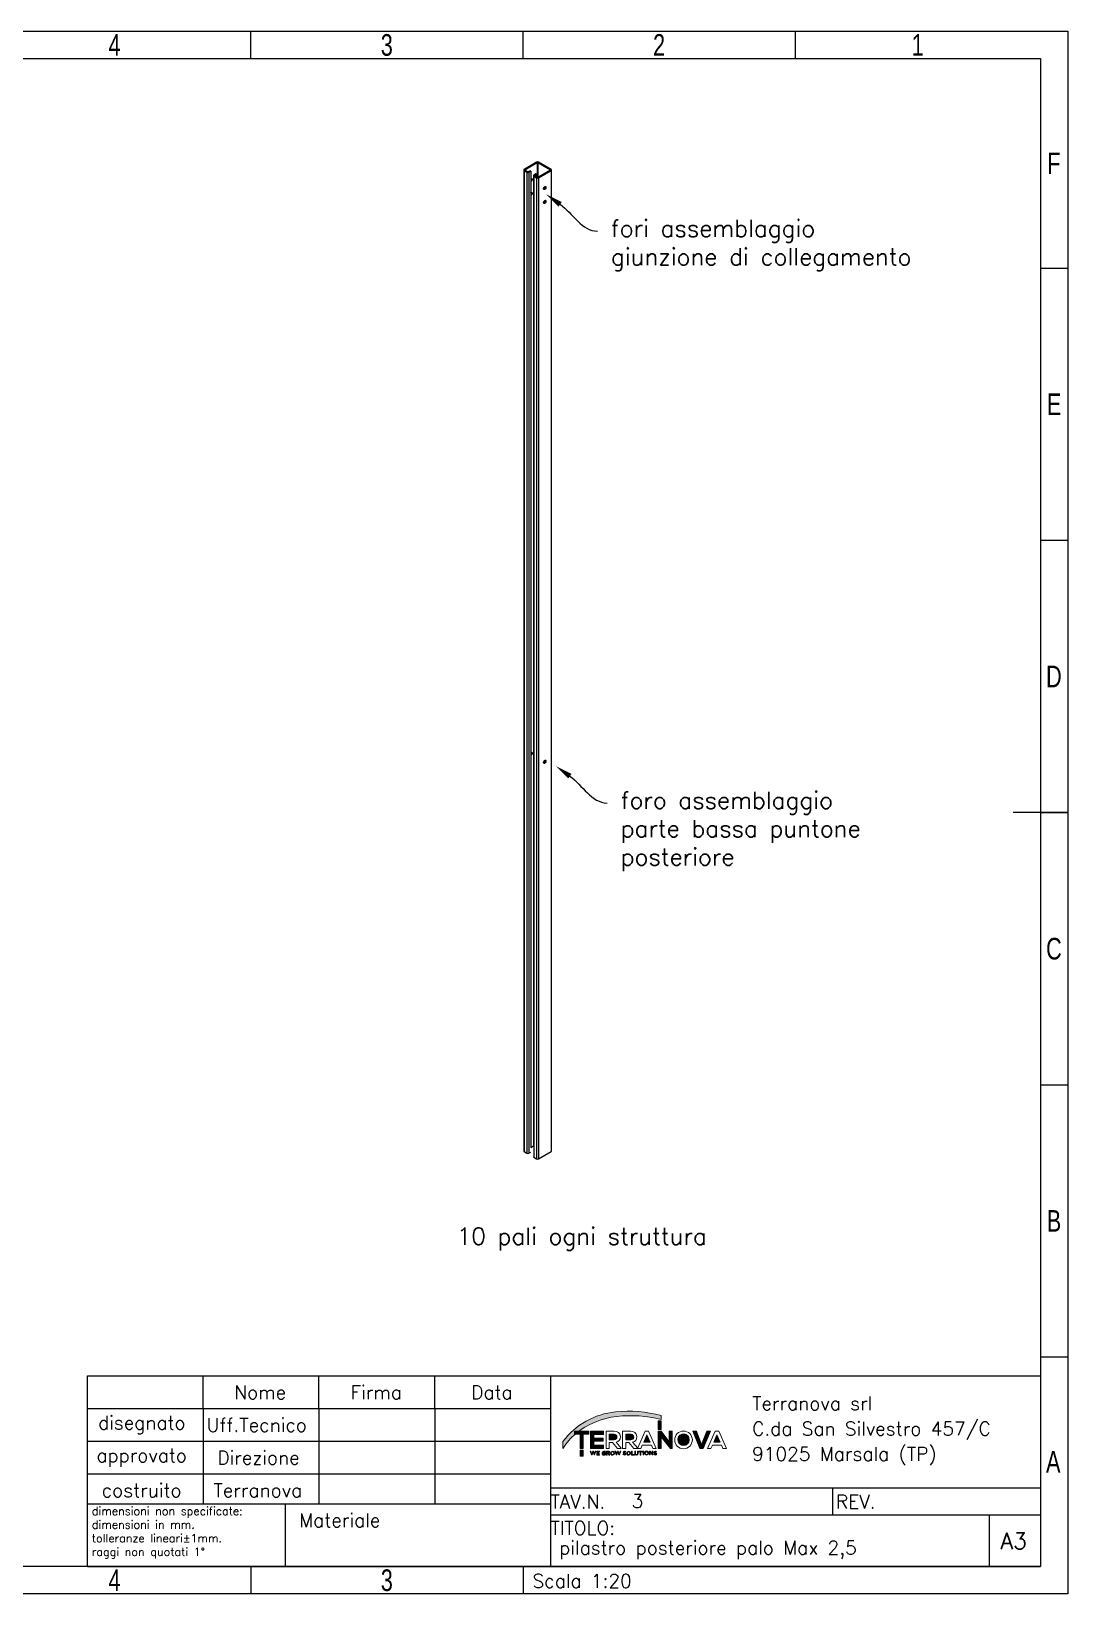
# Model space of a CAD drawing. Header units: millimetres. Extents: x -116399 to 112199, y -90759 to -31335.
# Drawn here: x 26688 to 29733, y -42808 to -38216 of the extents above; entities that cross this region are included whole.
import ezdxf
from ezdxf import colors
from ezdxf.entities.mleader import LeaderData, LeaderLine
from ezdxf.math import Vec2, Vec3

# ---------------------------------------------------------------- set-up
doc = ezdxf.new("R2010")
doc.units = ezdxf.units.MM
doc.layers.add('Livello 1', color=7, linetype='Continuous', lineweight=0)
doc.styles.add('Annotative', font='simplex.shx', dxfattribs={"height": 2.5})
doc.styles.add('Michele', font='simplex.shx', dxfattribs={"height": 2.5})
doc.styles.add('SLDTEXTSTYLE0', font='TXT', dxfattribs={"width": 0.75})

# ---------------------------------------------------------------- blocks, each defined once
blk = doc.blocks.new('1_20 TERRANOVA oriz A3')
at = {"layer": 'Livello 1'}
h = blk.add_hatch(color=40, dxfattribs=at)
edge = h.paths.add_edge_path()
edge.add_spline(control_points=[(2373.3, -2147.1), (2318.7, -2132.3), (2261.7, -2127.8), (2205.4, -2133.8), (2128.8, -2141.3), (2058.8, -2180.6), (2012.5, -2242.1), (2012.5, -2242.1), (2012.5, -2268.3), (2012.5, -2268.3), (2012.5, -2268.3), (2013.6, -2266.3), (2013.6, -2266.3), (2026, -2246.6), (2041.4, -2228.9), (2059.4, -2214.1), (2102.2, -2178.1), (2154.9, -2156), (2210.6, -2150.6), (2264.9, -2144.3), (2319.9, -2147.9), (2372.8, -2161.3), (2372.8, -2161.3), (2373.3, -2147.1), (2373.3, -2147.1)], knot_values=[0, 0, 0, 0, 1, 1, 1, 2, 2, 2, 3, 3, 3, 4, 4, 4, 5, 5, 5, 6, 6, 6, 7, 7, 7, 8, 8, 8, 8], degree=3, periodic=0)
h = blk.add_hatch(color=74, dxfattribs=at)
h.dxf.hatch_style = 2
h.paths.add_polyline_path([(2361.5, -2166.5), (2373.3, -2166.5), (2373.3, -2198.3), (2361.5, -2198.3)])
h = blk.add_hatch(color=252, dxfattribs=at)
edge = h.paths.add_edge_path()
edge.add_spline(control_points=[(2075.2, -2215.5), (2075.2, -2215.5), (2055.2, -2215.5), (2055.2, -2215.5), (2055.2, -2215.5), (2055.2, -2204.6), (2055.2, -2204.6), (2055.2, -2204.6), (2107.1, -2204.6), (2107.1, -2204.6), (2107.1, -2204.6), (2107.1, -2215.5), (2107.1, -2215.5), (2107.1, -2215.5), (2087.1, -2215.5), (2087.1, -2215.5), (2087.1, -2215.5), (2087.1, -2267.8), (2087.1, -2267.8), (2087.1, -2267.8), (2075.2, -2267.8), (2075.2, -2267.8), (2075.2, -2267.8), (2075.2, -2215.5), (2075.2, -2215.5)], knot_values=[0, 0, 0, 0, 1, 1, 1, 2, 2, 2, 3, 3, 3, 4, 4, 4, 5, 5, 5, 6, 6, 6, 7, 7, 7, 8, 8, 8, 8], degree=3, periodic=0)
h = blk.add_hatch(color=252, dxfattribs=at)
edge = h.paths.add_edge_path()
edge.add_spline(control_points=[(2161.3, -2267.8), (2161.3, -2267.8), (2114.1, -2267.8), (2114.1, -2267.8), (2114.1, -2267.8), (2114.1, -2204.7), (2114.1, -2204.7), (2114.1, -2204.7), (2161.3, -2204.7), (2161.3, -2204.7), (2161.3, -2204.7), (2161.3, -2216.3), (2161.3, -2216.3), (2161.3, -2216.3), (2126, -2216.3), (2126, -2216.3), (2126, -2216.3), (2126, -2230.4), (2126, -2230.4), (2126, -2230.4), (2160.2, -2230.4), (2160.2, -2230.4), (2160.2, -2230.4), (2160.2, -2241.5), (2160.2, -2241.5), (2160.2, -2241.5), (2126, -2241.5), (2126, -2241.5), (2126, -2241.5), (2126, -2255.6), (2126, -2255.6), (2126, -2255.6), (2161.3, -2255.6), (2161.3, -2255.6), (2161.3, -2255.6), (2161.3, -2267.8), (2161.3, -2267.8)], knot_values=[0, 0, 0, 0, 1, 1, 1, 2, 2, 2, 3, 3, 3, 4, 4, 4, 5, 5, 5, 6, 6, 6, 7, 7, 7, 8, 8, 8, 9, 9, 9, 10, 10, 10, 11, 11, 11, 12, 12, 12, 12], degree=3, periodic=0)
h = blk.add_hatch(color=252, dxfattribs=at)
edge = h.paths.add_edge_path()
edge.add_spline(control_points=[(2182.5, -2215.8), (2182.5, -2215.8), (2182.5, -2236), (2182.5, -2236), (2182.5, -2236), (2200.6, -2236), (2200.6, -2236), (2206.2, -2236), (2210.7, -2231.4), (2210.7, -2225.9), (2210.7, -2220.3), (2206.2, -2215.8), (2200.6, -2215.8), (2200.6, -2215.8), (2182.5, -2215.8), (2182.5, -2215.8)], knot_values=[0, 0, 0, 0, 1, 1, 1, 2, 2, 2, 3, 3, 3, 4, 4, 4, 5, 5, 5, 5], degree=3, periodic=0)
edge = h.paths.add_edge_path(flags=0)
h = blk.add_hatch(color=252, dxfattribs=at)
edge = h.paths.add_edge_path()
edge.add_spline(control_points=[(2243.3, -2215.8), (2243.3, -2215.8), (2243.3, -2236), (2243.3, -2236), (2243.3, -2236), (2261.4, -2236), (2261.4, -2236), (2266.8, -2236.5), (2271.6, -2232.7), (2272.2, -2227.3), (2272.2, -2226.8), (2272.2, -2226.3), (2272.2, -2225.9), (2272.3, -2220.4), (2268, -2215.8), (2262.5, -2215.7), (2262.1, -2215.7), (2261.7, -2215.7), (2261.4, -2215.8), (2261.4, -2215.8), (2243.3, -2215.8), (2243.3, -2215.8)], knot_values=[0, 0, 0, 0, 1, 1, 1, 2, 2, 2, 3, 3, 3, 4, 4, 4, 5, 5, 5, 6, 6, 6, 7, 7, 7, 7], degree=3, periodic=0)
edge = h.paths.add_edge_path(flags=0)
h = blk.add_hatch(color=252, dxfattribs=at)
edge = h.paths.add_edge_path()
edge.add_spline(control_points=[(2320.6, -2217.9), (2320.6, -2217.9), (2308.9, -2244.7), (2308.9, -2244.7), (2308.9, -2244.7), (2332.3, -2244.7), (2332.3, -2244.7), (2332.3, -2244.7), (2320.6, -2217.9), (2320.6, -2217.9)], knot_values=[0, 0, 0, 0, 1, 1, 1, 2, 2, 2, 3, 3, 3, 3], degree=3, periodic=0)
edge = h.paths.add_edge_path(flags=0)
h = blk.add_hatch(color=252, dxfattribs=at)
edge = h.paths.add_edge_path()
edge.add_spline(control_points=[(2402, -2204.3), (2402, -2204.3), (2413.9, -2204.3), (2413.9, -2204.3), (2413.9, -2204.3), (2413.9, -2267.8), (2413.9, -2267.8), (2413.9, -2267.8), (2406.9, -2267.8), (2406.9, -2267.8), (2406.9, -2267.8), (2373.7, -2225.4), (2373.7, -2225.4), (2373.7, -2225.4), (2373.7, -2267.8), (2373.7, -2267.8), (2373.7, -2267.8), (2361.8, -2267.8), (2361.8, -2267.8), (2361.8, -2267.8), (2361.8, -2204.7), (2361.8, -2204.7), (2361.8, -2204.7), (2373.1, -2204.7), (2373.1, -2204.7), (2373.1, -2204.7), (2402.3, -2243.8), (2402.3, -2243.8), (2402.3, -2243.8), (2402, -2204.3), (2402, -2204.3)], knot_values=[0, 0, 0, 0, 1, 1, 1, 2, 2, 2, 3, 3, 3, 4, 4, 4, 5, 5, 5, 6, 6, 6, 7, 7, 7, 8, 8, 8, 9, 9, 9, 10, 10, 10, 10], degree=3, periodic=0)
h = blk.add_hatch(color=252, dxfattribs=at)
edge = h.paths.add_edge_path()
edge.add_spline(control_points=[(2434.6, -2236.5), (2434.6, -2247.9), (2443.8, -2257.2), (2455.3, -2257.2), (2466.7, -2257.2), (2475.9, -2247.9), (2475.9, -2236.5), (2476.9, -2225.1), (2468.4, -2215.1), (2457, -2214.1), (2445.5, -2213.2), (2435.5, -2221.7), (2434.6, -2233.1), (2434.5, -2234.2), (2434.5, -2235.4), (2434.6, -2236.5)], knot_values=[0, 0, 0, 0, 1, 1, 1, 2, 2, 2, 3, 3, 3, 4, 4, 4, 5, 5, 5, 5], degree=3, periodic=0)
edge = h.paths.add_edge_path(flags=0)
h = blk.add_hatch(color=252, dxfattribs=at)
edge = h.paths.add_edge_path()
edge.add_spline(control_points=[(2527.6, -2267.8), (2527.6, -2267.8), (2515.2, -2267.8), (2515.2, -2267.8), (2515.2, -2267.8), (2489, -2204.3), (2489, -2204.3), (2489, -2204.3), (2502.3, -2204.3), (2502.3, -2204.3), (2502.3, -2204.3), (2521.3, -2253.7), (2521.3, -2253.7), (2521.3, -2253.7), (2540.4, -2204.3), (2540.4, -2204.3), (2540.4, -2204.3), (2553.7, -2204.3), (2553.7, -2204.3), (2553.7, -2204.3), (2527.6, -2267.8), (2527.6, -2267.8)], knot_values=[0, 0, 0, 0, 1, 1, 1, 2, 2, 2, 3, 3, 3, 4, 4, 4, 5, 5, 5, 6, 6, 6, 7, 7, 7, 7], degree=3, periodic=0)
h = blk.add_hatch(color=252, dxfattribs=at)
edge = h.paths.add_edge_path()
edge.add_spline(control_points=[(2577.9, -2217.9), (2577.9, -2217.9), (2566.2, -2244.7), (2566.2, -2244.7), (2566.2, -2244.7), (2589.6, -2244.7), (2589.6, -2244.7), (2589.6, -2244.7), (2577.9, -2217.9), (2577.9, -2217.9)], knot_values=[0, 0, 0, 0, 1, 1, 1, 2, 2, 2, 3, 3, 3, 3], degree=3, periodic=0)
edge = h.paths.add_edge_path(flags=0)
h = blk.add_hatch(color=94, dxfattribs=at)
h.dxf.hatch_style = 2
h.paths.add_polyline_path([(2075.3, -2274.1), (2087.1, -2274.1), (2087.1, -2295.9), (2075.3, -2295.9)])
h = blk.add_hatch(color=74, dxfattribs=at)
h.dxf.hatch_style = 2
h.paths.add_polyline_path([(2075.3, -2274.1), (2087.1, -2274.1), (2087.1, -2295.9), (2075.3, -2295.9)])
at = {"color": 7, "linetype": 'Continuous'}
for p, q in [((-4133.7, 2938.3), (3866.3, 2938.3)), ((866.3, 2838.3), (866.3, 2938.3)), ((1866.3, 2838.3), (1866.3, 2938.3)), ((2866.3, 2838.3), (2866.3, 2938.3)), ((3866.3, 2938.3), (3866.3, -2801.7)), ((-4033.7, 2838.3), (3766.3, 2838.3)), ((3766.3, 2838.3), (3766.3, -2701.7)), ((3766.3, 2068.3), (3866.3, 2068.3)), ((3766.3, 1068.3), (3866.3, 1068.3)), ((3866.3, 68.3), (3666.3, 68.3)), ((3766.3, 68.3), (3866.3, 68.3)), ((3766.3, -931.7), (3866.3, -931.7)), ((3766.3, -1931.7), (3866.3, -1931.7)), ((3766.3, -2701.7), (-4033.7, -2701.7)), ((866.3, -2701.7), (866.3, -2801.7)), ((1866.3, -2701.7), (1866.3, -2801.7)), ((3866.3, -2801.7), (-4133.7, -2801.7))]:
    blk.add_line(p, q, dxfattribs=at)
for p, q in [((266.3, -2701.7), (266.3, -2001.7)), ((266.3, -2001.7), (3766.3, -2001.7)), ((691.3, -2121.7), (691.3, -2001.7)), ((1116.3, -2121.7), (1116.3, -2001.7)), ((1541.3, -2121.7), (1541.3, -2001.7)), ((1966.3, -2001.7), (1966.3, -2701.7)), ((3766.3, -2001.7), (3766.3, -2701.7)), ((266.3, -2121.7), (1966.3, -2121.7)), ((691.3, -2121.7), (691.3, -2471.7)), ((1116.3, -2121.7), (1116.3, -2471.7)), ((1541.3, -2121.7), (1541.3, -2471.7)), ((266.3, -2241.7), (1966.3, -2241.7)), ((266.3, -2361.7), (1966.3, -2361.7)), ((3766.3, -2413.3), (1966.3, -2413.3)), ((3003, -2513.3), (3003, -2413.3)), ((266.3, -2471.7), (1966.3, -2471.7)), ((991.9, -2471.7), (991.9, -2701.7)), ((3766.3, -2513.3), (1966.3, -2513.3)), ((3577.9, -2513.3), (3577.9, -2701.7)), ((266.3, -2701.7), (3766.3, -2701.7))]:
    blk.add_line(p, q)
at = {"layer": 'Livello 1'}
for points in [[(2361.5, -2166.5), (2373.3, -2166.5), (2373.3, -2198.3), (2361.5, -2198.3)], [(2075.3, -2274.1), (2087.1, -2274.1), (2087.1, -2295.9), (2075.3, -2295.9)], [(2075.3, -2274.1), (2087.1, -2274.1), (2087.1, -2295.9), (2075.3, -2295.9)]]:
    blk.add_lwpolyline(points, close=True, dxfattribs=at)
for points, knots in [([(2373.3, -2147.1), (2318.7, -2132.3), (2261.7, -2127.8), (2205.4, -2133.8), (2128.8, -2141.3), (2058.8, -2180.6), (2012.5, -2242.1), (2012.5, -2242.1), (2012.5, -2268.3), (2012.5, -2268.3), (2012.5, -2268.3), (2013.6, -2266.3), (2013.6, -2266.3), (2026, -2246.6), (2041.4, -2228.9), (2059.4, -2214.1), (2102.2, -2178.1), (2154.9, -2156), (2210.6, -2150.6), (2264.9, -2144.3), (2319.9, -2147.9), (2372.8, -2161.3), (2372.8, -2161.3), (2373.3, -2147.1), (2373.3, -2147.1)], [0, 0, 0, 0, 1, 1, 1, 2, 2, 2, 3, 3, 3, 4, 4, 4, 5, 5, 5, 6, 6, 6, 7, 7, 7, 8, 8, 8, 8]), ([(2075.2, -2215.5), (2075.2, -2215.5), (2055.2, -2215.5), (2055.2, -2215.5), (2055.2, -2215.5), (2055.2, -2204.6), (2055.2, -2204.6), (2055.2, -2204.6), (2107.1, -2204.6), (2107.1, -2204.6), (2107.1, -2204.6), (2107.1, -2215.5), (2107.1, -2215.5), (2107.1, -2215.5), (2087.1, -2215.5), (2087.1, -2215.5), (2087.1, -2215.5), (2087.1, -2267.8), (2087.1, -2267.8), (2087.1, -2267.8), (2075.2, -2267.8), (2075.2, -2267.8), (2075.2, -2267.8), (2075.2, -2215.5), (2075.2, -2215.5)], [0, 0, 0, 0, 1, 1, 1, 2, 2, 2, 3, 3, 3, 4, 4, 4, 5, 5, 5, 6, 6, 6, 7, 7, 7, 8, 8, 8, 8]), ([(2161.3, -2267.8), (2161.3, -2267.8), (2114.1, -2267.8), (2114.1, -2267.8), (2114.1, -2267.8), (2114.1, -2204.7), (2114.1, -2204.7), (2114.1, -2204.7), (2161.3, -2204.7), (2161.3, -2204.7), (2161.3, -2204.7), (2161.3, -2216.3), (2161.3, -2216.3), (2161.3, -2216.3), (2126, -2216.3), (2126, -2216.3), (2126, -2216.3), (2126, -2230.4), (2126, -2230.4), (2126, -2230.4), (2160.2, -2230.4), (2160.2, -2230.4), (2160.2, -2230.4), (2160.2, -2241.5), (2160.2, -2241.5), (2160.2, -2241.5), (2126, -2241.5), (2126, -2241.5), (2126, -2241.5), (2126, -2255.6), (2126, -2255.6), (2126, -2255.6), (2161.3, -2255.6), (2161.3, -2255.6), (2161.3, -2255.6), (2161.3, -2267.8), (2161.3, -2267.8)], [0, 0, 0, 0, 1, 1, 1, 2, 2, 2, 3, 3, 3, 4, 4, 4, 5, 5, 5, 6, 6, 6, 7, 7, 7, 8, 8, 8, 9, 9, 9, 10, 10, 10, 11, 11, 11, 12, 12, 12, 12]), ([(2226.4, -2267.8), (2226.4, -2267.8), (2212.3, -2267.8), (2212.3, -2267.8), (2212.3, -2267.8), (2193.9, -2246.6), (2193.9, -2246.6), (2193.9, -2246.6), (2182.5, -2246.6), (2182.5, -2246.6), (2182.5, -2246.6), (2182.5, -2267.8), (2182.5, -2267.8), (2182.5, -2267.8), (2170.6, -2267.8), (2170.6, -2267.8), (2170.6, -2267.8), (2170.6, -2204.3), (2170.6, -2204.3), (2170.6, -2204.3), (2200.6, -2204.3), (2200.6, -2204.3), (2212.3, -2203.4), (2222.4, -2212.2), (2223.3, -2223.8), (2223.3, -2224.4), (2223.3, -2224.9), (2223.3, -2225.4), (2224, -2235.2), (2217.1, -2243.9), (2207.4, -2245.3), (2207.4, -2245.3), (2226.4, -2266.9), (2226.4, -2266.9), (2226.4, -2266.9), (2226.4, -2267.8), (2226.4, -2267.8)], [0, 0, 0, 0, 1, 1, 1, 2, 2, 2, 3, 3, 3, 4, 4, 4, 5, 5, 5, 6, 6, 6, 7, 7, 7, 8, 8, 8, 9, 9, 9, 10, 10, 10, 11, 11, 11, 12, 12, 12, 12]), ([(2182.5, -2215.8), (2182.5, -2215.8), (2182.5, -2236), (2182.5, -2236), (2182.5, -2236), (2200.6, -2236), (2200.6, -2236), (2206.2, -2236), (2210.7, -2231.4), (2210.7, -2225.9), (2210.7, -2220.3), (2206.2, -2215.8), (2200.6, -2215.8), (2200.6, -2215.8), (2182.5, -2215.8), (2182.5, -2215.8)], [0, 0, 0, 0, 1, 1, 1, 2, 2, 2, 3, 3, 3, 4, 4, 4, 5, 5, 5, 5]), ([(2287.3, -2267.8), (2287.3, -2267.8), (2273.1, -2267.8), (2273.1, -2267.8), (2273.1, -2267.8), (2254.8, -2246.6), (2254.8, -2246.6), (2254.8, -2246.6), (2243.4, -2246.6), (2243.4, -2246.6), (2243.4, -2246.6), (2243.4, -2267.8), (2243.4, -2267.8), (2243.4, -2267.8), (2231.2, -2267.8), (2231.2, -2267.8), (2231.2, -2267.8), (2231.2, -2204.3), (2231.2, -2204.3), (2231.2, -2204.3), (2261.2, -2204.3), (2261.2, -2204.3), (2272.9, -2203.4), (2283, -2212.2), (2283.9, -2223.8), (2283.9, -2224.4), (2283.9, -2224.9), (2283.9, -2225.4), (2284.6, -2235.2), (2277.7, -2243.9), (2268, -2245.3), (2268, -2245.3), (2287.1, -2266.9), (2287.1, -2266.9), (2287.1, -2266.9), (2287.3, -2267.8), (2287.3, -2267.8)], [0, 0, 0, 0, 1, 1, 1, 2, 2, 2, 3, 3, 3, 4, 4, 4, 5, 5, 5, 6, 6, 6, 7, 7, 7, 8, 8, 8, 9, 9, 9, 10, 10, 10, 11, 11, 11, 12, 12, 12, 12]), ([(2243.3, -2215.8), (2243.3, -2215.8), (2243.3, -2236), (2243.3, -2236), (2243.3, -2236), (2261.4, -2236), (2261.4, -2236), (2266.8, -2236.5), (2271.6, -2232.7), (2272.2, -2227.3), (2272.2, -2226.8), (2272.2, -2226.3), (2272.2, -2225.9), (2272.3, -2220.4), (2268, -2215.8), (2262.5, -2215.7), (2262.1, -2215.7), (2261.7, -2215.7), (2261.4, -2215.8), (2261.4, -2215.8), (2243.3, -2215.8), (2243.3, -2215.8)], [0, 0, 0, 0, 1, 1, 1, 2, 2, 2, 3, 3, 3, 4, 4, 4, 5, 5, 5, 6, 6, 6, 7, 7, 7, 7]), ([(2337.1, -2255.8), (2337.1, -2255.8), (2303.9, -2255.8), (2303.9, -2255.8), (2303.9, -2255.8), (2298.5, -2267.7), (2298.5, -2267.7), (2298.5, -2267.7), (2285.6, -2267.7), (2285.6, -2267.7), (2285.6, -2267.7), (2313.9, -2204.6), (2313.9, -2204.6), (2313.9, -2204.6), (2326.8, -2204.6), (2326.8, -2204.6), (2326.8, -2204.6), (2355.1, -2267.7), (2355.1, -2267.7), (2355.1, -2267.7), (2342.2, -2267.7), (2342.2, -2267.7), (2342.2, -2267.7), (2337.1, -2255.8), (2337.1, -2255.8)], [0, 0, 0, 0, 1, 1, 1, 2, 2, 2, 3, 3, 3, 4, 4, 4, 5, 5, 5, 6, 6, 6, 7, 7, 7, 8, 8, 8, 8]), ([(2320.6, -2217.9), (2320.6, -2217.9), (2308.9, -2244.7), (2308.9, -2244.7), (2308.9, -2244.7), (2332.3, -2244.7), (2332.3, -2244.7), (2332.3, -2244.7), (2320.6, -2217.9), (2320.6, -2217.9)], [0, 0, 0, 0, 1, 1, 1, 2, 2, 2, 3, 3, 3, 3]), ([(2402, -2204.3), (2402, -2204.3), (2413.9, -2204.3), (2413.9, -2204.3), (2413.9, -2204.3), (2413.9, -2267.8), (2413.9, -2267.8), (2413.9, -2267.8), (2406.9, -2267.8), (2406.9, -2267.8), (2406.9, -2267.8), (2373.7, -2225.4), (2373.7, -2225.4), (2373.7, -2225.4), (2373.7, -2267.8), (2373.7, -2267.8), (2373.7, -2267.8), (2361.8, -2267.8), (2361.8, -2267.8), (2361.8, -2267.8), (2361.8, -2204.7), (2361.8, -2204.7), (2361.8, -2204.7), (2373.1, -2204.7), (2373.1, -2204.7), (2373.1, -2204.7), (2402.3, -2243.8), (2402.3, -2243.8), (2402.3, -2243.8), (2402, -2204.3), (2402, -2204.3)], [0, 0, 0, 0, 1, 1, 1, 2, 2, 2, 3, 3, 3, 4, 4, 4, 5, 5, 5, 6, 6, 6, 7, 7, 7, 8, 8, 8, 9, 9, 9, 10, 10, 10, 10]), ([(2487.6, -2236.5), (2487.7, -2254.4), (2473.2, -2268.9), (2455.3, -2269), (2437.4, -2269), (2422.9, -2254.5), (2422.9, -2236.6), (2422.9, -2236.6), (2422.9, -2236.6), (2422.9, -2236.5), (2422.8, -2218.6), (2437.3, -2204.1), (2455.2, -2204.1), (2473.1, -2204.1), (2487.6, -2218.6), (2487.6, -2236.4), (2487.6, -2236.5), (2487.6, -2236.5), (2487.6, -2236.5)], [0, 0, 0, 0, 1, 1, 1, 2, 2, 2, 3, 3, 3, 4, 4, 4, 5, 5, 5, 6, 6, 6, 6]), ([(2434.6, -2236.5), (2434.6, -2247.9), (2443.8, -2257.2), (2455.3, -2257.2), (2466.7, -2257.2), (2475.9, -2247.9), (2475.9, -2236.5), (2476.9, -2225.1), (2468.4, -2215.1), (2457, -2214.1), (2445.5, -2213.2), (2435.5, -2221.7), (2434.6, -2233.1), (2434.5, -2234.2), (2434.5, -2235.4), (2434.6, -2236.5)], [0, 0, 0, 0, 1, 1, 1, 2, 2, 2, 3, 3, 3, 4, 4, 4, 5, 5, 5, 5]), ([(2527.6, -2267.8), (2527.6, -2267.8), (2515.2, -2267.8), (2515.2, -2267.8), (2515.2, -2267.8), (2489, -2204.3), (2489, -2204.3), (2489, -2204.3), (2502.3, -2204.3), (2502.3, -2204.3), (2502.3, -2204.3), (2521.3, -2253.7), (2521.3, -2253.7), (2521.3, -2253.7), (2540.4, -2204.3), (2540.4, -2204.3), (2540.4, -2204.3), (2553.7, -2204.3), (2553.7, -2204.3), (2553.7, -2204.3), (2527.6, -2267.8), (2527.6, -2267.8)], [0, 0, 0, 0, 1, 1, 1, 2, 2, 2, 3, 3, 3, 4, 4, 4, 5, 5, 5, 6, 6, 6, 7, 7, 7, 7]), ([(2594.4, -2255.8), (2594.4, -2255.8), (2561.4, -2255.8), (2561.4, -2255.8), (2561.4, -2255.8), (2555.8, -2267.8), (2555.8, -2267.8), (2555.8, -2267.8), (2543.1, -2267.8), (2543.1, -2267.8), (2543.1, -2267.8), (2571.3, -2204.7), (2571.3, -2204.7), (2571.3, -2204.7), (2584.3, -2204.7), (2584.3, -2204.7), (2584.3, -2204.7), (2612.5, -2267.8), (2612.5, -2267.8), (2612.5, -2267.8), (2599.5, -2267.8), (2599.5, -2267.8), (2599.5, -2267.8), (2594.4, -2255.8), (2594.4, -2255.8)], [0, 0, 0, 0, 1, 1, 1, 2, 2, 2, 3, 3, 3, 4, 4, 4, 5, 5, 5, 6, 6, 6, 7, 7, 7, 8, 8, 8, 8]), ([(2577.9, -2217.9), (2577.9, -2217.9), (2566.2, -2244.7), (2566.2, -2244.7), (2566.2, -2244.7), (2589.6, -2244.7), (2589.6, -2244.7), (2589.6, -2244.7), (2577.9, -2217.9), (2577.9, -2217.9)], [0, 0, 0, 0, 1, 1, 1, 2, 2, 2, 3, 3, 3, 3]), ([(2112.4, -2277.9), (2112.4, -2277.9), (2115, -2277.9), (2115, -2277.9), (2115, -2277.9), (2118.4, -2288.5), (2118.4, -2288.5), (2118.4, -2288.5), (2121.9, -2277.9), (2121.9, -2277.9), (2121.9, -2277.9), (2124.1, -2277.9), (2124.1, -2277.9), (2124.1, -2277.9), (2127.6, -2288.5), (2127.6, -2288.5), (2127.6, -2288.5), (2131, -2277.9), (2131, -2277.9), (2131, -2277.9), (2133.6, -2277.9), (2133.6, -2277.9), (2133.6, -2277.9), (2128.7, -2292), (2128.7, -2292), (2128.7, -2292), (2126.5, -2292), (2126.5, -2292), (2126.5, -2292), (2123, -2281.8), (2123, -2281.8), (2123, -2281.8), (2119.5, -2292), (2119.5, -2292), (2119.5, -2292), (2117.3, -2292), (2117.3, -2292), (2117.3, -2292), (2112.4, -2277.9), (2112.4, -2277.9)], [0, 0, 0, 0, 1, 1, 1, 2, 2, 2, 3, 3, 3, 4, 4, 4, 5, 5, 5, 6, 6, 6, 7, 7, 7, 8, 8, 8, 9, 9, 9, 10, 10, 10, 11, 11, 11, 12, 12, 12, 13, 13, 13, 13]), ([(2136.4, -2277.9), (2136.4, -2277.9), (2147, -2277.9), (2147, -2277.9), (2147, -2277.9), (2147, -2280.1), (2147, -2280.1), (2147, -2280.1), (2138.9, -2280.1), (2138.9, -2280.1), (2138.9, -2280.1), (2138.9, -2283.9), (2138.9, -2283.9), (2138.9, -2283.9), (2145.9, -2283.9), (2145.9, -2283.9), (2145.9, -2283.9), (2145.9, -2286.1), (2145.9, -2286.1), (2145.9, -2286.1), (2138.9, -2286.1), (2138.9, -2286.1), (2138.9, -2286.1), (2138.9, -2289.9), (2138.9, -2289.9), (2138.9, -2289.9), (2147.1, -2289.9), (2147.1, -2289.9), (2147.1, -2289.9), (2147.1, -2292.1), (2147.1, -2292.1), (2147.1, -2292.1), (2136.4, -2292.1), (2136.4, -2292.1), (2136.4, -2292.1), (2136.4, -2277.9), (2136.4, -2277.9)], [0, 0, 0, 0, 1, 1, 1, 2, 2, 2, 3, 3, 3, 4, 4, 4, 5, 5, 5, 6, 6, 6, 7, 7, 7, 8, 8, 8, 9, 9, 9, 10, 10, 10, 11, 11, 11, 12, 12, 12, 12]), ([(2156, -2285.1), (2156, -2285.1), (2156, -2285.1), (2156, -2285.1), (2156, -2281.2), (2159.1, -2278), (2163, -2278), (2165, -2277.9), (2166.9, -2278.6), (2168.4, -2279.9), (2168.4, -2279.9), (2166.9, -2281.8), (2166.9, -2281.8), (2165.8, -2280.8), (2164.4, -2280.3), (2162.9, -2280.3), (2160.2, -2280.4), (2158.2, -2282.7), (2158.3, -2285.4), (2158.3, -2285.4), (2158.3, -2285.4), (2158.3, -2285.4), (2158.1, -2288), (2160.1, -2290.3), (2162.7, -2290.5), (2162.8, -2290.5), (2163, -2290.5), (2163.1, -2290.5), (2164.3, -2290.5), (2165.5, -2290.1), (2166.5, -2289.4), (2166.5, -2289.4), (2166.5, -2286.7), (2166.5, -2286.7), (2166.5, -2286.7), (2162.9, -2286.7), (2162.9, -2286.7), (2162.9, -2286.7), (2162.9, -2284.5), (2162.9, -2284.5), (2162.9, -2284.5), (2169, -2284.5), (2169, -2284.5), (2169, -2284.5), (2169, -2290.5), (2169, -2290.5), (2167.3, -2291.9), (2165.2, -2292.7), (2163, -2292.8), (2159.1, -2292.8), (2155.9, -2289.6), (2155.9, -2285.7), (2155.9, -2285.5), (2155.9, -2285.3), (2156, -2285.1)], [0, 0, 0, 0, 1, 1, 1, 2, 2, 2, 3, 3, 3, 4, 4, 4, 5, 5, 5, 6, 6, 6, 7, 7, 7, 8, 8, 8, 9, 9, 9, 10, 10, 10, 11, 11, 11, 12, 12, 12, 13, 13, 13, 14, 14, 14, 15, 15, 15, 16, 16, 16, 17, 17, 17, 18, 18, 18, 18]), ([(2172.8, -2277.9), (2172.8, -2277.9), (2179.2, -2277.9), (2179.2, -2277.9), (2180.7, -2277.8), (2182.1, -2278.3), (2183.3, -2279.3), (2184.1, -2280.1), (2184.5, -2281.2), (2184.5, -2282.4), (2184.5, -2282.4), (2184.5, -2282.4), (2184.5, -2282.4), (2184.5, -2284.4), (2183.1, -2286.3), (2181.1, -2286.7), (2181.1, -2286.7), (2184.9, -2292.1), (2184.9, -2292.1), (2184.9, -2292.1), (2181.9, -2292.1), (2181.9, -2292.1), (2181.9, -2292.1), (2178.3, -2287.1), (2178.3, -2287.1), (2178.3, -2287.1), (2175.1, -2287.1), (2175.1, -2287.1), (2175.1, -2287.1), (2175.1, -2292.1), (2175.1, -2292.1), (2175.1, -2292.1), (2172.7, -2292.1), (2172.7, -2292.1), (2172.7, -2292.1), (2172.8, -2277.9), (2172.8, -2277.9)], [0, 0, 0, 0, 1, 1, 1, 2, 2, 2, 3, 3, 3, 4, 4, 4, 5, 5, 5, 6, 6, 6, 7, 7, 7, 8, 8, 8, 9, 9, 9, 10, 10, 10, 11, 11, 11, 12, 12, 12, 12]), ([(2179, -2284.9), (2180.8, -2284.9), (2181.9, -2284), (2181.9, -2282.6), (2181.9, -2282.6), (2181.9, -2282.6), (2181.9, -2282.6), (2181.9, -2281), (2180.8, -2280.3), (2179, -2280.3), (2179, -2280.3), (2175.3, -2280.3), (2175.3, -2280.3), (2175.3, -2280.3), (2175.3, -2285), (2175.3, -2285), (2175.3, -2285), (2179, -2284.9), (2179, -2284.9)], [0, 0, 0, 0, 1, 1, 1, 2, 2, 2, 3, 3, 3, 4, 4, 4, 5, 5, 5, 6, 6, 6, 6]), ([(2187.1, -2285.1), (2187.1, -2285.1), (2187.1, -2285.1), (2187.1, -2285.1), (2187.5, -2281), (2191.2, -2278), (2195.3, -2278.4), (2198.9, -2278.7), (2201.7, -2281.5), (2202, -2285.1), (2202, -2285.1), (2202, -2285.1), (2202, -2285.1), (2202.2, -2289), (2199.2, -2292.3), (2195.3, -2292.5), (2195.1, -2292.5), (2194.8, -2292.5), (2194.6, -2292.5), (2190.7, -2292.7), (2187.3, -2289.7), (2187.1, -2285.8), (2187.1, -2285.6), (2187.1, -2285.3), (2187.1, -2285.1)], [0, 0, 0, 0, 1, 1, 1, 2, 2, 2, 3, 3, 3, 4, 4, 4, 5, 5, 5, 6, 6, 6, 7, 7, 7, 8, 8, 8, 8]), ([(2199.4, -2285.1), (2199.4, -2285.1), (2199.4, -2285.1), (2199.4, -2285.1), (2199.5, -2282.4), (2197.5, -2280.1), (2194.8, -2280), (2194.7, -2280), (2194.6, -2280), (2194.6, -2280), (2191.9, -2280), (2189.7, -2282.1), (2189.7, -2284.8), (2189.7, -2284.9), (2189.7, -2285), (2189.8, -2285.1), (2189.8, -2285.1), (2189.8, -2285.1), (2189.8, -2285.1), (2189.6, -2287.8), (2191.7, -2290), (2194.4, -2290.1), (2194.5, -2290.1), (2194.5, -2290.1), (2194.6, -2290.1), (2197.3, -2290.2), (2199.4, -2288), (2199.4, -2285.4), (2199.4, -2285.3), (2199.4, -2285.2), (2199.4, -2285.1)], [0, 0, 0, 0, 1, 1, 1, 2, 2, 2, 3, 3, 3, 4, 4, 4, 5, 5, 5, 6, 6, 6, 7, 7, 7, 8, 8, 8, 9, 9, 9, 10, 10, 10, 10]), ([(2203.4, -2277.9), (2203.4, -2277.9), (2206.1, -2277.9), (2206.1, -2277.9), (2206.1, -2277.9), (2209.6, -2288.5), (2209.6, -2288.5), (2209.6, -2288.5), (2213, -2277.9), (2213, -2277.9), (2213, -2277.9), (2215.2, -2277.9), (2215.2, -2277.9), (2215.2, -2277.9), (2218.7, -2288.5), (2218.7, -2288.5), (2218.7, -2288.5), (2222.1, -2277.9), (2222.1, -2277.9), (2222.1, -2277.9), (2224.7, -2277.9), (2224.7, -2277.9), (2224.7, -2277.9), (2219.7, -2292), (2219.7, -2292), (2219.7, -2292), (2217.6, -2292), (2217.6, -2292), (2217.6, -2292), (2214.1, -2281.8), (2214.1, -2281.8), (2214.1, -2281.8), (2210.6, -2292), (2210.6, -2292), (2210.6, -2292), (2208.4, -2292), (2208.4, -2292), (2208.4, -2292), (2203.4, -2277.9), (2203.4, -2277.9)], [0, 0, 0, 0, 1, 1, 1, 2, 2, 2, 3, 3, 3, 4, 4, 4, 5, 5, 5, 6, 6, 6, 7, 7, 7, 8, 8, 8, 9, 9, 9, 10, 10, 10, 11, 11, 11, 12, 12, 12, 13, 13, 13, 13]), ([(2232.9, -2290.1), (2232.9, -2290.1), (2234.4, -2288.3), (2234.4, -2288.3), (2235.6, -2289.5), (2237.2, -2290.1), (2238.9, -2290.1), (2240.4, -2290.1), (2241.4, -2289.4), (2241.4, -2288.3), (2241.4, -2288.3), (2241.4, -2288.3), (2241.4, -2288.3), (2241.4, -2287.3), (2240.8, -2286.8), (2238.2, -2286.1), (2235.6, -2285.5), (2233.4, -2284.5), (2233.4, -2281.8), (2233.4, -2281.8), (2233.4, -2281.8), (2233.4, -2281.8), (2233.5, -2279.4), (2235.6, -2277.5), (2238, -2277.6), (2238.1, -2277.6), (2238.2, -2277.6), (2238.3, -2277.7), (2240.2, -2277.6), (2242.1, -2278.3), (2243.5, -2279.5), (2243.5, -2279.5), (2242.2, -2281.4), (2242.2, -2281.4), (2241.1, -2280.5), (2239.7, -2280), (2238.3, -2279.9), (2236.8, -2279.9), (2236, -2280.6), (2236, -2281.6), (2236, -2281.6), (2236, -2281.6), (2236, -2281.6), (2236, -2282.7), (2236.6, -2283.2), (2239.4, -2283.9), (2242.1, -2284.5), (2243.9, -2285.7), (2243.9, -2288), (2243.9, -2288), (2243.9, -2288), (2243.9, -2288), (2243.9, -2290.7), (2241.8, -2292.3), (2238.9, -2292.3), (2236.7, -2292.3), (2234.5, -2291.5), (2232.9, -2290.1)], [0, 0, 0, 0, 1, 1, 1, 2, 2, 2, 3, 3, 3, 4, 4, 4, 5, 5, 5, 6, 6, 6, 7, 7, 7, 8, 8, 8, 9, 9, 9, 10, 10, 10, 11, 11, 11, 12, 12, 12, 13, 13, 13, 14, 14, 14, 15, 15, 15, 16, 16, 16, 17, 17, 17, 18, 18, 18, 19, 19, 19, 19]), ([(2246.5, -2285.1), (2246.5, -2285.1), (2246.5, -2285.1), (2246.5, -2285.1), (2246.9, -2281), (2250.5, -2278), (2254.6, -2278.4), (2258.2, -2278.7), (2261, -2281.5), (2261.4, -2285.1), (2261.4, -2285.1), (2261.4, -2285.1), (2261.4, -2285.1), (2261.6, -2289), (2258.6, -2292.3), (2254.7, -2292.5), (2254.4, -2292.5), (2254.2, -2292.5), (2253.9, -2292.5), (2250, -2292.7), (2246.7, -2289.7), (2246.5, -2285.8), (2246.5, -2285.6), (2246.5, -2285.3), (2246.5, -2285.1)], [0, 0, 0, 0, 1, 1, 1, 2, 2, 2, 3, 3, 3, 4, 4, 4, 5, 5, 5, 6, 6, 6, 7, 7, 7, 8, 8, 8, 8]), ([(2258.8, -2285.1), (2258.8, -2285.1), (2258.8, -2285.1), (2258.8, -2285.1), (2258.8, -2282.3), (2256.7, -2280.1), (2254, -2280), (2253.9, -2280), (2253.9, -2280), (2253.9, -2280), (2251.2, -2280), (2249.1, -2282.1), (2249.1, -2284.8), (2249.1, -2284.9), (2249.1, -2285), (2249.1, -2285.1), (2249.1, -2285.1), (2249.1, -2285.1), (2249.1, -2285.1), (2249, -2287.8), (2251.1, -2290), (2253.7, -2290.1), (2253.8, -2290.1), (2253.9, -2290.1), (2254, -2290.1), (2256.6, -2290.2), (2258.8, -2288), (2258.8, -2285.4), (2258.8, -2285.3), (2258.8, -2285.2), (2258.8, -2285.1), (2258.8, -2285.1), (2258.8, -2285.1), (2258.8, -2285.1)], [0, 0, 0, 0, 1, 1, 1, 2, 2, 2, 3, 3, 3, 4, 4, 4, 5, 5, 5, 6, 6, 6, 7, 7, 7, 8, 8, 8, 9, 9, 9, 10, 10, 10, 11, 11, 11, 11]), ([(2264.6, -2277.9), (2264.6, -2277.9), (2267.2, -2277.9), (2267.2, -2277.9), (2267.2, -2277.9), (2267.2, -2289.9), (2267.2, -2289.9), (2267.2, -2289.9), (2274.6, -2289.9), (2274.6, -2289.9), (2274.6, -2289.9), (2274.6, -2292.1), (2274.6, -2292.1), (2274.6, -2292.1), (2264.6, -2292.1), (2264.6, -2292.1), (2264.6, -2292.1), (2264.6, -2277.9), (2264.6, -2277.9)], [0, 0, 0, 0, 1, 1, 1, 2, 2, 2, 3, 3, 3, 4, 4, 4, 5, 5, 5, 6, 6, 6, 6]), ([(2276.8, -2286.1), (2276.8, -2286.1), (2276.8, -2277.9), (2276.8, -2277.9), (2276.8, -2277.9), (2279.4, -2277.9), (2279.4, -2277.9), (2279.4, -2277.9), (2279.4, -2286), (2279.4, -2286), (2279.4, -2288.7), (2280.7, -2290.1), (2283, -2290.1), (2285.2, -2290.1), (2286.6, -2288.7), (2286.6, -2286.1), (2286.6, -2286.1), (2286.6, -2277.9), (2286.6, -2277.9), (2286.6, -2277.9), (2289.1, -2277.9), (2289.1, -2277.9), (2289.1, -2277.9), (2289.1, -2286), (2289.1, -2286), (2289.5, -2289.2), (2287.2, -2292), (2284, -2292.4), (2283.6, -2292.4), (2283.3, -2292.4), (2283, -2292.4), (2279.8, -2292.7), (2277.1, -2290.3), (2276.8, -2287.2), (2276.8, -2286.8), (2276.8, -2286.5), (2276.8, -2286.1)], [0, 0, 0, 0, 1, 1, 1, 2, 2, 2, 3, 3, 3, 4, 4, 4, 5, 5, 5, 6, 6, 6, 7, 7, 7, 8, 8, 8, 9, 9, 9, 10, 10, 10, 11, 11, 11, 12, 12, 12, 12]), ([(2296.2, -2280.2), (2296.2, -2280.2), (2291.7, -2280.2), (2291.7, -2280.2), (2291.7, -2280.2), (2291.7, -2277.9), (2291.7, -2277.9), (2291.7, -2277.9), (2303.3, -2277.9), (2303.3, -2277.9), (2303.3, -2277.9), (2303.3, -2280.2), (2303.3, -2280.2), (2303.3, -2280.2), (2298.8, -2280.2), (2298.8, -2280.2), (2298.8, -2280.2), (2298.8, -2292.1), (2298.8, -2292.1), (2298.8, -2292.1), (2296.2, -2292.1), (2296.2, -2292.1), (2296.2, -2292.1), (2296.2, -2280.2), (2296.2, -2280.2)], [0, 0, 0, 0, 1, 1, 1, 2, 2, 2, 3, 3, 3, 4, 4, 4, 5, 5, 5, 6, 6, 6, 7, 7, 7, 8, 8, 8, 8]), ([(2306.3, -2277.9), (2306.3, -2277.9), (2308.9, -2277.9), (2308.9, -2277.9), (2308.9, -2277.9), (2308.9, -2292), (2308.9, -2292), (2308.9, -2292), (2306.4, -2292), (2306.4, -2292), (2306.4, -2292), (2306.3, -2277.9), (2306.3, -2277.9)], [0, 0, 0, 0, 1, 1, 1, 2, 2, 2, 3, 3, 3, 4, 4, 4, 4]), ([(2312.2, -2285.1), (2312.2, -2285.1), (2312.2, -2285.1), (2312.2, -2285.1), (2312.2, -2280.9), (2315.5, -2277.6), (2319.7, -2277.6), (2323.8, -2277.6), (2327.1, -2281), (2327.1, -2285.1), (2327.1, -2285.1), (2327.1, -2285.1), (2327.1, -2285.1), (2327.1, -2289.2), (2323.8, -2292.5), (2319.6, -2292.5), (2315.5, -2292.5), (2312.2, -2289.2), (2312.2, -2285.1)], [0, 0, 0, 0, 1, 1, 1, 2, 2, 2, 3, 3, 3, 4, 4, 4, 5, 5, 5, 6, 6, 6, 6]), ([(2324.5, -2285.1), (2324.5, -2285.1), (2324.5, -2285.1), (2324.5, -2285.1), (2324.6, -2282.3), (2322.4, -2280.1), (2319.7, -2280), (2319.7, -2280), (2319.7, -2280), (2319.6, -2280), (2317, -2280), (2314.8, -2282.1), (2314.8, -2284.8), (2314.8, -2284.9), (2314.8, -2285), (2314.8, -2285.1), (2314.8, -2285.1), (2314.8, -2285.1), (2314.8, -2285.1), (2314.5, -2287.7), (2316.4, -2290.2), (2319.1, -2290.5), (2321.8, -2290.8), (2324.2, -2288.9), (2324.5, -2286.2), (2324.6, -2285.9), (2324.6, -2285.5), (2324.5, -2285.1)], [0, 0, 0, 0, 1, 1, 1, 2, 2, 2, 3, 3, 3, 4, 4, 4, 5, 5, 5, 6, 6, 6, 7, 7, 7, 8, 8, 8, 9, 9, 9, 9]), ([(2330.4, -2277.9), (2330.4, -2277.9), (2332.7, -2277.9), (2332.7, -2277.9), (2332.7, -2277.9), (2340.3, -2287.7), (2340.3, -2287.7), (2340.3, -2287.7), (2340.3, -2277.9), (2340.3, -2277.9), (2340.3, -2277.9), (2342.8, -2277.9), (2342.8, -2277.9), (2342.8, -2277.9), (2342.8, -2292), (2342.8, -2292), (2342.8, -2292), (2340.7, -2292), (2340.7, -2292), (2340.7, -2292), (2332.8, -2281.9), (2332.8, -2281.9), (2332.8, -2281.9), (2332.8, -2292), (2332.8, -2292), (2332.8, -2292), (2330.4, -2292), (2330.4, -2292), (2330.4, -2292), (2330.4, -2277.9), (2330.4, -2277.9)], [0, 0, 0, 0, 1, 1, 1, 2, 2, 2, 3, 3, 3, 4, 4, 4, 5, 5, 5, 6, 6, 6, 7, 7, 7, 8, 8, 8, 9, 9, 9, 10, 10, 10, 10]), ([(2345.8, -2290.1), (2345.8, -2290.1), (2347.2, -2288.3), (2347.2, -2288.3), (2348.5, -2289.4), (2350.1, -2290.1), (2351.7, -2290.1), (2353.3, -2290.1), (2354.3, -2289.4), (2354.3, -2288.3), (2354.3, -2288.3), (2354.3, -2288.3), (2354.3, -2288.3), (2354.3, -2287.3), (2353.7, -2286.8), (2351, -2286.1), (2348.4, -2285.5), (2346.3, -2284.5), (2346.3, -2281.8), (2346.3, -2281.8), (2346.3, -2281.8), (2346.3, -2281.8), (2346.4, -2279.4), (2348.5, -2277.5), (2350.9, -2277.6), (2351, -2277.6), (2351.1, -2277.6), (2351.2, -2277.7), (2353.1, -2277.6), (2354.9, -2278.3), (2356.3, -2279.5), (2356.3, -2279.5), (2355, -2281.4), (2355, -2281.4), (2353.9, -2280.5), (2352.5, -2280), (2351.1, -2279.9), (2349.7, -2279.9), (2348.8, -2280.6), (2348.8, -2281.6), (2348.8, -2281.6), (2348.8, -2281.6), (2348.8, -2281.6), (2348.8, -2282.7), (2349.5, -2283.2), (2352.2, -2283.9), (2354.9, -2284.5), (2356.8, -2285.7), (2356.8, -2288), (2356.8, -2288), (2356.8, -2288), (2356.8, -2288), (2356.8, -2290.7), (2354.7, -2292.3), (2351.7, -2292.3), (2349.5, -2292.3), (2347.4, -2291.5), (2345.8, -2290.1)], [0, 0, 0, 0, 1, 1, 1, 2, 2, 2, 3, 3, 3, 4, 4, 4, 5, 5, 5, 6, 6, 6, 7, 7, 7, 8, 8, 8, 9, 9, 9, 10, 10, 10, 11, 11, 11, 12, 12, 12, 13, 13, 13, 14, 14, 14, 15, 15, 15, 16, 16, 16, 17, 17, 17, 18, 18, 18, 19, 19, 19, 19])]:
    blk.add_open_spline(points, degree=3, knots=knots, dxfattribs=at)
at = {"style": 'Michele'}
for s, height, p in [('Nome', 50, (805, -2086.7)), ('Firma', 50, (1232.4, -2086.7)), ('Data', 50, (1675.2, -2086.7)), ('Terranova srl', 50, (2707.2, -2127.3)), ('disegnato', 50, (305, -2198.4)), ('Uff.Tecnico', 50, (703.8, -2206.7)), ('C.da San Silvestro 457/C', 50, (2707.2, -2220.2)), ('approvato', 50, (299, -2318.4)), ('Direzione', 50, (743.1, -2326.7)), ('91025 Marsala (TP)', 50, (2707.2, -2313)), ('costruito', 50, (318.1, -2446.7)), ('Terranova', 50, (728.8, -2446.7)), ('TAV.N.', 50, (1966.3, -2488.3)), ('REV.', 50, (3014.6, -2488.3)), ('dimensioni non specificate:', 30, (282.2, -2512.7)), ('Materiale', 50, (1043.7, -2556.7)), ('tolleranze lineari±1mm.', 30, (282.2, -2612.7)), ('dimensioni in mm.', 30, (282.2, -2562.7)), ('TITOLO:', 50, (1966.3, -2585.4)), ('A3', 60, (3619.2, -2637.5)), ('raggi non quotati 1°', 30, (282.2, -2662.7)), ('Scala 1:20', 50, (1900.6, -2779.4))]:
    blk.add_text(s, height=height, dxfattribs=at).set_placement(p)
at = {"color": 7, "linetype": 'Continuous', "char_height": 79.4, "attachment_point": 2, "style": 'SLDTEXTSTYLE0'}
for s, insert in [('4', (365.5, 2927.7)), ('3', (1365.5, 2927.7)), ('2', (2365.5, 2927.7)), ('1', (3315.5, 2927.7)), ('F', (3815.5, 2492.7)), ('E', (3816.5, 1607.7)), ('D', (3815.4, 607.7)), ('C', (3815.5, -392.3)), ('B', (3815.7, -1392.3)), ('A', (3813.1, -2277.3)), ('4', (365.5, -2712.3)), ('3', (1365.5, -2712.3))]:
    blk.add_mtext(s, dxfattribs=dict(at, insert=insert))

msp = doc.modelspace()

# ---------------------------------------------------------------- linework, layer by layer
at = {"color": 7, "linetype": 'Continuous', "lineweight": 25}
for p, q in [((28172.475, -38601.247), (28135.705, -38622.473)), ((28137.473, -38623.494), (28174.242, -38602.267)), ((28174.242, -38602.267), (28174.242, -38645.945)), ((28176.364, -38602.267), (28213.133, -38623.494)), ((28176.364, -38602.267), (28176.364, -38645.945)), ((28214.901, -38622.473), (28178.132, -38601.247)), ((28134.534, -38624.106), (28134.534, -41507.38)), ((28135.705, -38625.739), (28143.837, -38630.433)), ((28135.705, -38625.739), (28135.705, -41509.013)), ((28137.473, -38623.494), (28137.473, -38624.719)), ((28145.605, -38629.413), (28137.473, -38624.719)), ((28143.837, -38630.433), (28143.837, -41513.707)), ((28153.383, -38626.147), (28147.726, -38629.413)), ((28149.494, -38630.433), (28155.151, -38627.168)), ((28149.494, -38630.433), (28149.494, -41513.707)), ((28155.151, -38627.168), (28153.383, -38626.147)), ((28155.151, -38627.168), (28155.151, -41496.563)), ((28163.171, -38640.639), (28163.171, -41491.932)), ((28170, -38635.74), (28164.343, -38639.006)), ((28164.343, -38642.271), (28172.475, -38646.966)), ((28164.343, -38642.271), (28164.343, -41525.545)), ((28166.111, -38640.026), (28171.768, -38636.761)), ((28166.111, -38640.026), (28166.111, -38641.251)), ((28174.242, -38645.945), (28166.111, -38641.251)), ((28171.768, -38636.761), (28170, -38635.74)), ((28171.768, -38636.761), (28171.768, -38644.517)), ((28172.475, -38646.966), (28172.475, -41530.239)), ((28213.133, -38624.719), (28176.364, -38645.945)), ((28178.132, -38646.966), (28214.901, -38625.739)), ((28178.132, -38646.966), (28178.132, -41530.239)), ((28213.133, -38623.494), (28213.133, -38624.719)), ((28214.901, -38625.739), (28214.901, -41509.013)), ((28216.073, -41507.38), (28216.073, -38624.106)), ((28135.705, -41509.013), (28143.837, -41513.707)), ((28149.494, -41513.707), (28155.151, -41510.442)), ((28155.151, -41496.563), (28163.171, -41491.932)), ((28178.132, -41530.239), (28214.901, -41509.013)), ((28164.343, -41525.545), (28172.475, -41530.239))]:
    msp.add_line(p, q, dxfattribs=at)
at = {"color": 7, "linetype": 'Continuous', "lineweight": 25, "flags": 128}
for points in [[(28155.151, -38650.116), (28155.531, -38649.831), (28156.184, -38649.454), (28156.825, -38649.222), (28157.434, -38649.143), (28157.988, -38649.22), (28158.47, -38649.449), (28158.864, -38649.823), (28159.154, -38650.33), (28159.333, -38650.951), (28159.393, -38651.667), (28159.333, -38652.452), (28159.154, -38653.279), (28158.864, -38654.122), (28158.47, -38654.95), (28157.988, -38655.736), (28157.434, -38656.453), (28156.825, -38657.076), (28156.184, -38657.585), (28155.531, -38657.961), (28155.151, -38658.116)], [(28157.312, -38649.147), (28157.387, -38649.309), (28157.565, -38649.931), (28157.625, -38650.646), (28157.565, -38651.431), (28157.387, -38652.259), (28157.096, -38653.101), (28156.703, -38653.929), (28156.221, -38654.715), (28155.666, -38655.432), (28155.151, -38655.97)], [(28155.151, -38690.943), (28155.531, -38690.658), (28156.184, -38690.281), (28156.825, -38690.049), (28157.434, -38689.97), (28157.988, -38690.047), (28158.47, -38690.276), (28158.864, -38690.65), (28159.154, -38691.157), (28159.333, -38691.778), (28159.393, -38692.494), (28159.333, -38693.279), (28159.154, -38694.106), (28158.864, -38694.949), (28158.47, -38695.777), (28157.988, -38696.563), (28157.434, -38697.28), (28156.825, -38697.903), (28156.184, -38698.412), (28155.531, -38698.788), (28155.151, -38698.943)], [(28157.312, -38689.974), (28157.387, -38690.136), (28157.565, -38690.758), (28157.625, -38691.473), (28157.565, -38692.258), (28157.387, -38693.086), (28157.096, -38693.928), (28156.703, -38694.756), (28156.221, -38695.542), (28155.666, -38696.259), (28155.151, -38696.797)], [(28192.981, -38679.22), (28193.041, -38678.436), (28193.22, -38677.608), (28193.51, -38676.766), (28193.904, -38675.937), (28194.386, -38675.151), (28194.94, -38674.435), (28195.549, -38673.811), (28196.19, -38673.303), (28196.843, -38672.926), (28197.484, -38672.694), (28198.092, -38672.615), (28198.647, -38672.691), (28199.129, -38672.921), (28199.522, -38673.295), (28199.813, -38673.801), (28199.992, -38674.423), (28200.052, -38675.138), (28199.992, -38675.923), (28199.813, -38676.751), (28199.522, -38677.593), (28199.129, -38678.422), (28198.647, -38679.208), (28198.092, -38679.924), (28197.484, -38680.548), (28196.843, -38681.056), (28196.19, -38681.433), (28195.549, -38681.665), (28194.94, -38681.744), (28194.386, -38681.668), (28193.904, -38681.438), (28193.51, -38681.064), (28193.22, -38680.558), (28193.041, -38679.936), (28192.981, -38679.22)], [(28193.294, -38680.72), (28193.781, -38680.644), (28194.422, -38680.413), (28195.075, -38680.036), (28195.716, -38679.527), (28196.324, -38678.904), (28196.879, -38678.187), (28197.361, -38677.401), (28197.755, -38676.573), (28198.045, -38675.731), (28198.224, -38674.903), (28198.284, -38674.118)], [(28192.981, -38720.048), (28193.041, -38719.263), (28193.22, -38718.435), (28193.51, -38717.593), (28193.904, -38716.764), (28194.386, -38715.978), (28194.94, -38715.262), (28195.549, -38714.638), (28196.19, -38714.13), (28196.843, -38713.753), (28197.484, -38713.521), (28198.092, -38713.442), (28198.647, -38713.518), (28199.129, -38713.748), (28199.522, -38714.122), (28199.813, -38714.628), (28199.992, -38715.25), (28200.052, -38715.965), (28199.992, -38716.75), (28199.813, -38717.578), (28199.522, -38718.42), (28199.129, -38719.249), (28198.647, -38720.035), (28198.092, -38720.751), (28197.484, -38721.375), (28196.843, -38721.883), (28196.19, -38722.26), (28195.549, -38722.492), (28194.94, -38722.571), (28194.386, -38722.495), (28193.904, -38722.265), (28193.51, -38721.891), (28193.22, -38721.385), (28193.041, -38720.763), (28192.981, -38720.048)], [(28193.294, -38721.547), (28193.781, -38721.471), (28194.422, -38721.24), (28195.075, -38720.863), (28195.716, -38720.354), (28196.324, -38719.731), (28196.879, -38719.014), (28197.361, -38718.228), (28197.755, -38717.4), (28198.045, -38716.558), (28198.224, -38715.73), (28198.284, -38714.945)], [(28155.151, -40336.273), (28155.531, -40335.988), (28156.184, -40335.611), (28156.825, -40335.379), (28157.434, -40335.3), (28157.988, -40335.376), (28158.47, -40335.606), (28158.864, -40335.98), (28159.154, -40336.486), (28159.333, -40337.108), (28159.393, -40337.823), (28159.333, -40338.608), (28159.154, -40339.436), (28158.864, -40340.278), (28158.47, -40341.107), (28157.988, -40341.893), (28157.434, -40342.609), (28156.825, -40343.233), (28156.184, -40343.741), (28155.531, -40344.118), (28155.151, -40344.273)], [(28157.312, -40335.304), (28157.387, -40335.466), (28157.565, -40336.088), (28157.625, -40336.803), (28157.565, -40337.588), (28157.387, -40338.416), (28157.096, -40339.258), (28156.703, -40340.086), (28156.221, -40340.872), (28155.666, -40341.589), (28155.151, -40342.126)], [(28192.981, -40365.377), (28193.041, -40364.592), (28193.22, -40363.765), (28193.51, -40362.922), (28193.904, -40362.094), (28194.386, -40361.308), (28194.94, -40360.591), (28195.549, -40359.968), (28196.19, -40359.459), (28196.843, -40359.083), (28197.484, -40358.851), (28198.092, -40358.772), (28198.647, -40358.848), (28199.129, -40359.077), (28199.522, -40359.452), (28199.813, -40359.958), (28199.992, -40360.58), (28200.052, -40361.295), (28199.992, -40362.08), (28199.813, -40362.908), (28199.522, -40363.75), (28199.129, -40364.578), (28198.647, -40365.364), (28198.092, -40366.081), (28197.484, -40366.705), (28196.843, -40367.213), (28196.19, -40367.59), (28195.549, -40367.822), (28194.94, -40367.901), (28194.386, -40367.824), (28193.904, -40367.595), (28193.51, -40367.221), (28193.22, -40366.714), (28193.041, -40366.093), (28192.981, -40365.377)], [(28193.294, -40366.877), (28193.781, -40366.801), (28194.422, -40366.569), (28195.075, -40366.193), (28195.716, -40365.684), (28196.324, -40365.061), (28196.879, -40364.344), (28197.361, -40363.558), (28197.755, -40362.73), (28198.045, -40361.887), (28198.224, -40361.06), (28198.284, -40360.275)]]:
    msp.add_lwpolyline(points, dxfattribs=at)
at = {"color": 7, "linetype": 'Continuous', "lineweight": 25}
for centre, radius, start, end in [((28175.303, -38606.706), 6.148, 62.609672, 117.390328), ((28175.303, -38604.314), 2.306, 62.609672, 117.390328), ((28136.325, -38624.106), 1.746, 110.783421, 249.216579), ((28137.705, -38624.106), 0.655, 110.783421, 249.216579), ((28146.665, -38624.975), 6.148, 242.609672, 297.390328), ((28146.665, -38627.366), 2.306, 242.609672, 297.390328), ((28164.963, -38640.639), 1.746, 110.783421, 249.216579), ((28166.343, -38640.639), 0.655, 110.783421, 249.216579), ((28175.303, -38641.507), 6.148, 242.609672, 297.390328), ((28175.303, -38643.898), 2.306, 242.609672, 297.390328), ((28212.901, -38624.106), 0.655, 290.783421, 69.216579), ((28214.281, -38624.106), 1.746, 290.783421, 69.216579), ((28195.069, -38674.007), 3.217, 358.029318, 25.574217), ((28195.069, -38714.834), 3.217, 358.029319, 25.574205), ((28195.069, -40360.164), 3.217, 358.029319, 25.574206), ((28136.535, -41507.18), 2.012, 185.694799, 245.625342), ((28214.071, -41507.18), 2.012, 294.374658, 354.305201), ((28146.665, -41508.248), 6.148, 242.609672, 297.390328), ((28165.173, -41523.713), 2.012, 185.694799, 245.625342), ((28175.303, -41524.781), 6.148, 242.609672, 297.390328)]:
    msp.add_arc(centre, radius, start, end, dxfattribs=at)

# ---------------------------------------------------------------- block references
at = {"xscale": 0.8, "yscale": 0.8, "zscale": 0.8}
msp.add_blockref('1_20 TERRANOVA oriz A3', (26639.89, -40566.933), dxfattribs=at)

# ---------------------------------------------------------------- texts
at = {"attachment_point": 1, "style": 'Annotative'}
for s, insert, char_height, width in [('10 pali ogni struttura', (27937.709, -41732.545), 50, 1549.08644), ('3', (28451.59, -42515.582), 40, 58.17129), ('pilastro posteriore palo Max 2,5', (28238.75, -42653.146), 40, 1239.26915)]:
    msp.add_mtext(s, dxfattribs=dict(at, insert=insert, char_height=char_height, width=width))

# ---------------------------------------------------------------- leaders
ml = msp.add_multileader_mtext('Standard')
ml.set_content('fori assemblaggio\\Pgiunzione di collegamento', color=256, style='Annotative')
ml.set_leader_properties(color=256)
ml.build(insert=Vec2(0, 0))
ml.multileader.update_dxf_attribs({"leader_type": 2, "text_top_attachment_type": 32, "text_bottom_attachment_type": 128, "arrow_head_size": 50, "scale": 20})
ctx = ml.context
ctx.base_point, ctx.scale, ctx.char_height, ctx.arrow_head_size, ctx.landing_gap_size, ctx.plane_origin = Vec3(28350.974, -38803.888), 20, 50, 50, 40, Vec3(28200.997, -38695.602)
notes = []
notes.append((ctx, [(0, (1, 1, 0), (28190.974, -38803.888), (1, 0), 160, [(0, [(28200.997, -38695.602)], 0, [])])]))
ctx.mtext.insert, ctx.mtext.flow_direction = Vec3(28390.974, -38770.555), 5
ml = msp.add_multileader_mtext('Standard')
ml.set_content('foro assemblaggio\\Pparte bassa puntone\\Pposteriore', color=256, style='Annotative')
ml.set_leader_properties(color=256)
ml.build(insert=Vec2(0, 0))
ml.multileader.update_dxf_attribs({"leader_type": 2, "text_top_attachment_type": 32, "text_bottom_attachment_type": 128, "arrow_head_size": 50, "scale": 20})
ctx = ml.context
ctx.base_point, ctx.scale, ctx.char_height, ctx.arrow_head_size, ctx.landing_gap_size, ctx.plane_origin = Vec3(28379.621, -40484.481), 20, 50, 50, 40, Vec3(28229.644, -40376.195)
notes.append((ctx, [(0, (1, 1, 0), (28219.621, -40484.481), (1, 0), 160, [(0, [(28229.644, -40376.195)], 0, [])])]))
ctx.mtext.insert, ctx.mtext.flow_direction = Vec3(28419.621, -40451.148), 5
for ctx, leaders in notes:
    for number, flags, end, landing, length, lines in leaders:
        leader = LeaderData()
        leader.index, (leader.has_last_leader_line, leader.has_dogleg_vector, leader.attachment_direction) = number, flags
        leader.last_leader_point, leader.dogleg_vector, leader.dogleg_length = Vec3(end), Vec3(landing), length
        for number, points, colour, breaks in lines:
            line = LeaderLine()
            line.index, line.vertices, line.color, line.breaks = number, Vec3.list(points), colors.encode_raw_color(colour), breaks
            leader.lines.append(line)
        ctx.leaders.append(leader)

doc.saveas('drawing.dxf')
